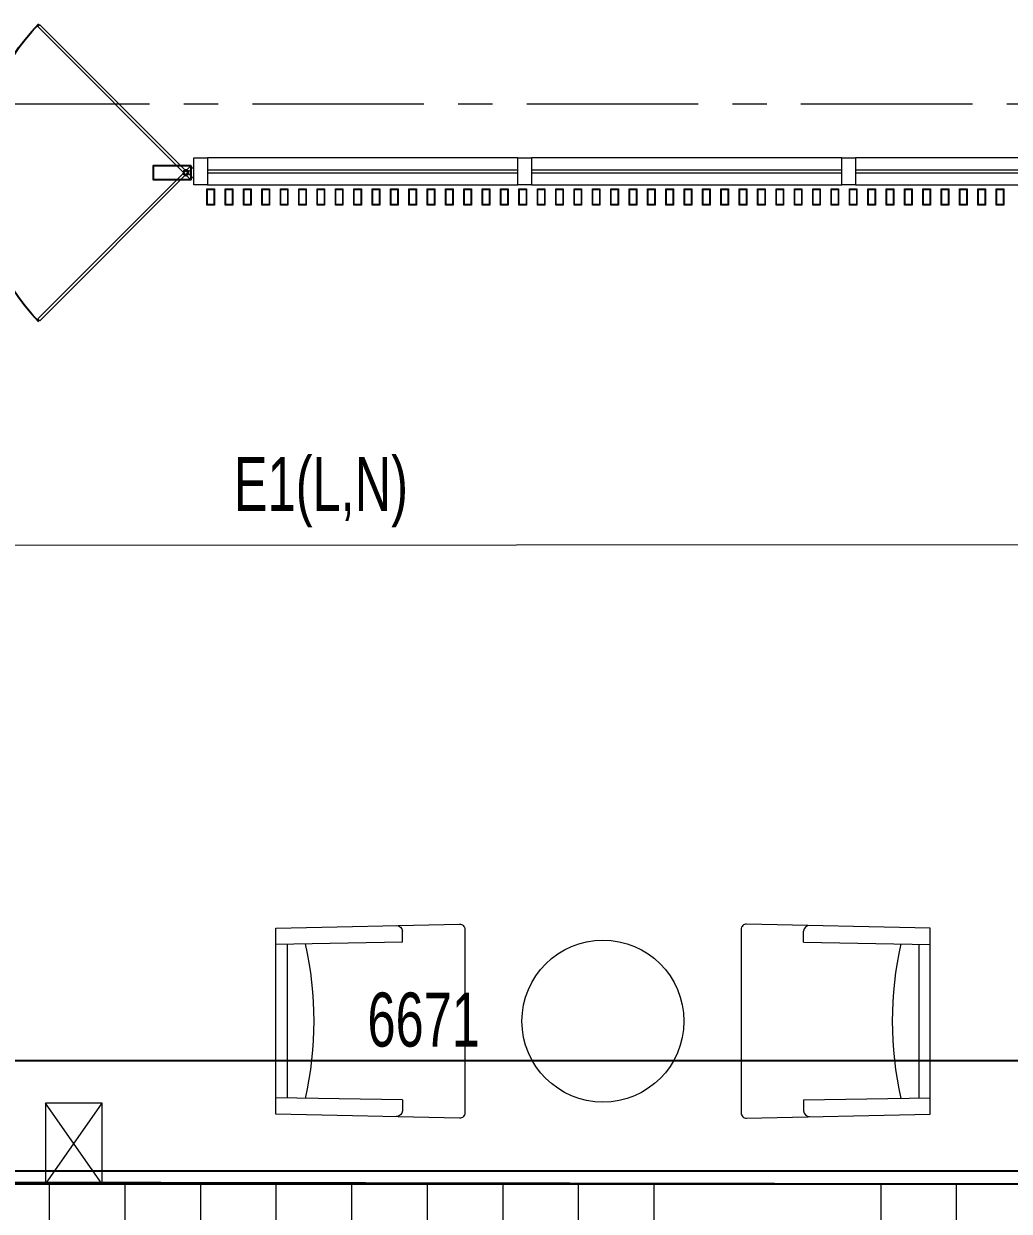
# Model space of a CAD drawing. Header units: millimetres. Extents: x -343543 to 400519, y -115663 to 104219.
# Drawn here: x -155624 to -151973, y -44100 to -39703 of the extents above; entities that cross this region are included whole.
import ezdxf
from ezdxf.xclip import XClip

# ---------------------------------------------------------------- set-up
doc = ezdxf.new("R2010")
doc.units = ezdxf.units.MM
doc.header["$XCLIPFRAME"] = 0
doc.linetypes.add('XREF MAT BANG TUONG XAY$0$CENTER', pattern=[50.800000000000004, 31.75, -6.35, 6.35, -6.35])
doc.layers.get('0').update_dxf_attribs({"color": 231, "lineweight": 0})
doc.layers.get('DefPoints').update_dxf_attribs({"color": 191})
for name, color, linetype, lineweight in [('A-PATT', 252, 'Continuous', 9), ('A-SYMBOLS', 10, 'Continuous', 13), ('kata_dim', 231, 'Continuous', 0), ('SME-E-COND-LTG', 51, 'Continuous', 18), ('SME-E-LTG-TEXT', 53, 'Continuous', 18), ('XREF MAT BANG TUONG XAY$0$$0$A-FINE', 8, 'Continuous', 25), ('XREF MAT BANG TUONG XAY$0$01.Xref _MB T1$0$A-WALL-INT', 8, 'Continuous', 9), ('XREF MAT BANG TUONG XAY$0$01.Xref _MB T2-Mai$0$$0$A-DOOR', 8, 'Continuous', 9), ('XREF MAT BANG TUONG XAY$0$01.Xref _MB T2-Mai$0$A-FURN', 8, 'Continuous', 5), ('XREF MAT BANG TUONG XAY$0$01.Xref _MB T2-Mai$0$A-PATT', 8, 'Continuous', 9), ('XREF MAT BANG TUONG XAY$0$01.Xref _MB T2-Mai$0$A-SYMBOLS', 8, 'Continuous', 13), ('XREF MAT BANG TUONG XAY$0$A-GRID', 8, 'XREF MAT BANG TUONG XAY$0$CENTER', 15), ('XREF MAT BANG TUONG XAY$0$xref_IKIGAI_Cot$0$A-FNSH', 8, 'Continuous', 9)]:
    doc.layers.add(name, color=color, linetype=linetype, lineweight=lineweight)
doc.layers.add('XREF MAT BANG TUONG XAY$0$A-FURN', color=8, linetype='Continuous')
doc.styles.add('SM-DIMTEXT', font='SME.shx', dxfattribs={"width": 0.7})
doc.styles.add('SME-TEXT', font='sme.shx', dxfattribs={"width": 0.7})
doc.dimstyles.new('SDIM-100', dxfattribs={"dimscale": 100, "dimtxt": 2, "dimasz": 0.6, "dimexe": 0.6, "dimexo": 0.2, "dimgap": 0.5, "dimtad": 1, "dimdec": 0, "dimzin": 12, "dimtxsty": 'SM-DIMTEXT', "dimblk": 'ARCHTICK', "dimblk1": 'ARCHTICK', "dimblk2": 'ARCHTICK', "dimcen": 0.12, "dimdle": 0.6, "dimclrd": 7, "dimclre": 8, "dimadec": 0, "dimazin": 3, "dimtfac": 2, "dimtix": 1, "dimtmove": 1, "dimatfit": 3, "dimfxl": 1, "dimtzin": 0, "dimarcsym": 1})

# ---------------------------------------------------------------- blocks, each defined once
blk = doc.blocks.new('XREF MAT BANG TUONG XAY$0$xref_IKIGAI_Cot')
at = {"layer": 'XREF MAT BANG TUONG XAY$0$A-GRID', "color": 8, "ltscale": 20}
for points in [[(-2907.525181142613, -40000), (42750.0013740146, -40000)], [(-2907.525181142613, -44000), (42750.0013740146, -44000)]]:
    blk.add_lwpolyline(points, dxfattribs=at)
at = {"layer": 'XREF MAT BANG TUONG XAY$0$xref_IKIGAI_Cot$0$A-FNSH', "color": 8}
for p, q in [((25790.00130323332, -43999.99944584561), (26000.00130323332, -43699.99944584561)), ((26000.00130323332, -43999.99944584561), (25790.00130323332, -43699.99944584561))]:
    blk.add_line(p, q, dxfattribs=at)
blk.add_lwpolyline([(25790.00130323332, -43999.99944584561), (26000.00130323332, -43999.99944584561), (26000.00130323332, -43699.99944584561), (25790.00130323332, -43699.99944584561)], close=True, dxfattribs=at)
blk = doc.blocks.new('XREF MAT BANG TUONG XAY$0$01.Xref _MB T2-Mai$0$thang bo T2')
at = {"layer": 'XREF MAT BANG TUONG XAY$0$01.Xref _MB T2-Mai$0$A-PATT'}
h = blk.add_hatch(color=8, dxfattribs=at)
h.dxf.hatch_style = 1
edge = h.paths.add_edge_path()
edge.add_arc((5250.000002260291, -400.000552014295), 50, 0, 360)
at = {"layer": 'XREF MAT BANG TUONG XAY$0$01.Xref _MB T2-Mai$0$A-FURN', "color": 8}
for p, q in [((1049.999617617141, 1219.999926021075), (-50.00000306394941, 1219.999926021075)), ((-50.00000306394941, 1219.999926021075), (-50.00000100457692, 400)), ((-3.063949407078326e-06, 1219.999458736696), (2.385859261266887e-06, -950.0005645014826)), ((1050.000002260364, 1219.999499695878), (1050.000002260364, 99.9994996958776)), ((1050.000002260364, 939.9994996958776), (-2.360669896006584e-06, 939.9994996958776)), ((1050.000002260364, 659.9994996958776), (2.260363544337451e-06, 659.9994996958776)), ((1050.000002260364, 379.9994996958776), (2.260363544337451e-06, 379.9994996958776)), ((1050.000002260364, 99.9994996958776), (2.260363544337451e-06, 99.9994996958776)), ((-50.00000000001455, 0), (-49.99999761414074, -950.0005645014826))]:
    blk.add_line(p, q, dxfattribs=at)
at = {"layer": 'XREF MAT BANG TUONG XAY$0$01.Xref _MB T2-Mai$0$A-FURN', "color": 8, "elevation": -3.92686548939536e-10}
for points in [[(1050.000002260291, -900.000552014295), (1050.000002260291, 99.99944798570505)], [(5250.000002260291, -900.000552014295), (5250.000002260291, 99.99944798570505), (1050.000002260291, 99.99944798570505)], [(1330.000002260291, -900.000552014295), (1330.000002260291, 99.99944798570505)], [(1610.000002260291, -900.000552014295), (1610.000002260291, 99.99944798570505)], [(1890.000002260291, -900.000552014295), (1890.000002260291, 99.99944798570505)], [(2170.000002260291, -900.000552014295), (2170.000002260291, 99.99944798570505)], [(3010.000002260291, -900.000552014295), (3010.000002260291, 99.99944798570505)], [(3290.000002260291, -900.000552014295), (3290.000002260291, 99.99944798570505)], [(3570.000002260291, -900.000552014295), (3570.000002260291, 99.99944798570505)], [(3850.000002260291, -900.000552014295), (3850.000002260291, 99.99944798570505)], [(4130.000002260291, -900.000552014295), (4130.000002260291, 99.99944798570505)], [(4410.000002260291, -900.000552014295), (4410.000002260291, 99.99944798570505)], [(4690.000002260291, -900.000552014295), (4690.000002260291, 99.99944798570505)], [(4970.000002260291, -900.000552014295), (4970.000002260291, 99.99944798570505)], [(-189.9923835808149, -950.0005646178179), (5475.322991767171, -950.0005611489105), (5475.322991767171, -900.0005511711861), (2.26029078476131e-06, -900.0005545237727)]]:
    blk.add_lwpolyline(points, dxfattribs=at)
at = {"layer": 'XREF MAT BANG TUONG XAY$0$01.Xref _MB T2-Mai$0$A-PATT', "color": 8, "ltscale": 500}
blk.add_circle((5250.000002260291, -400.000552014295), 50, dxfattribs=at)
at = {"layer": 'XREF MAT BANG TUONG XAY$0$01.Xref _MB T2-Mai$0$A-SYMBOLS', "color": 8, "ltscale": 500}
for points, elevation in [([(-2.360669896006584e-06, 939.9994996958776), (525.000002260349, 1219.999926021075), (1050.000002260364, 939.9994996958776)], -2.188071040305039e-10), ([(5250.000002260291, -400.000552014295), (525.000002260349, -400.000552014295), (525.000002260349, 1219.999926021075)], -3.92686548939536e-10)]:
    blk.add_lwpolyline(points, dxfattribs=dict(at, elevation=elevation))
blk = doc.blocks.new('XREF MAT BANG TUONG XAY$0$nnrgnbnnrg')
at = {"layer": 'XREF MAT BANG TUONG XAY$0$01.Xref _MB T2-Mai$0$$0$A-DOOR', "color": 8}
for points in [[(-780.5763266075519, -162.6776693574939), (-214.8909016583202, 403.0077555917451), (-207.8198338464572, 395.936687779882), (-773.5052587956889, -169.7487371693569)], [(808.9211480755039, -162.6776693574939), (243.2357231262722, 403.0077555917451), (236.1646553144092, 395.936687779882), (801.8500802636408, -169.7487371693569)], [(-5635.827589266024, -189.999999827829), (-5585.827589266024, -189.999999827829), (-5585.827589266024, -89.99999982782901), (-5635.827589266024, -89.99999982782901)], [(-5585.827589266024, -89.99999982782901), (-4435.827589266024, -89.99999982782901), (-4435.827589266024, -189.999999827829), (-5585.827589266024, -189.999999827829)], [(-4435.827589266024, -189.999999827829), (-4385.827589266024, -189.999999827829), (-4385.827589266024, -89.99999982782901), (-4435.827589266024, -89.99999982782901)], [(-4385.827589266024, -89.99999982782901), (-3235.827589266024, -89.99999982782901), (-3235.827589266024, -189.999999827829), (-4385.827589266024, -189.999999827829)], [(-3235.827589266024, -189.999999827829), (-3185.827589266024, -189.999999827829), (-3185.827589266024, -89.99999982782901), (-3235.827589266024, -89.99999982782901)], [(-3185.827589266024, -89.99999982782901), (-2035.827589266024, -89.99999982782901), (-2035.827589266024, -189.999999827829), (-3185.827589266024, -189.999999827829)], [(-2035.827589266024, -189.999999827829), (-1985.827589266024, -189.999999827829), (-1985.827589266024, -89.99999982782901), (-2035.827589266024, -89.99999982782901)], [(-1985.827589266024, -89.99999982782901), (-835.827589266024, -89.99999982782901), (-835.827589266024, -189.999999827829), (-1985.827589266024, -189.999999827829)], [(-835.827589266024, -189.999999827829), (-785.827589266024, -189.999999827829), (-785.827589266024, -89.99999982782901), (-835.827589266024, -89.99999982782901)], [(-780.5763266075519, -127.3223302981642), (-214.8909016583202, -693.0077552474031), (-207.8198338464572, -685.9366874355401), (-773.5052587956889, -120.2512624863011)], [(808.9211480755039, -127.3223302981642), (243.2357231262722, -693.0077552474031), (236.1646553144092, -685.9366874355401), (801.8500802636408, -120.2512624863011)], [(814.172410733976, -189.9999997907798), (864.172410733976, -189.9999997907798), (864.172410733976, -89.99999979077984), (814.172410733976, -89.99999979077984)], [(864.172410733976, -89.99999979077984), (1584.172457368062, -89.99999979077984), (1584.172457368062, -189.9999997907798), (864.172410733976, -189.9999997907798)], [(1584.172457368062, -189.9999997907798), (1634.172457368062, -189.9999997907798), (1634.172457368062, -89.99999979077984), (1584.172457368062, -89.99999979077984)], [(-5585.827589266024, -134.999999827829), (-4435.827589266024, -134.999999827829), (-4435.827589266024, -144.999999827829), (-5585.827589266024, -144.999999827829)], [(-4385.827589266024, -134.999999827829), (-3235.827589266024, -134.999999827829), (-3235.827589266024, -144.999999827829), (-4385.827589266024, -144.999999827829)], [(-3185.827589266024, -134.999999827829), (-2035.827589266024, -134.999999827829), (-2035.827589266024, -144.999999827829), (-3185.827589266024, -144.999999827829)], [(-1985.827589266024, -134.999999827829), (-835.827589266024, -134.999999827829), (-835.827589266024, -144.999999827829), (-1985.827589266024, -144.999999827829)], [(864.172410733976, -134.9999997907798), (1584.172457368062, -134.9999997907798), (1584.172457368062, -144.9999997907798), (864.172410733976, -144.9999997907798)]]:
    blk.add_lwpolyline(points, close=True, dxfattribs=at)
at = {"layer": 'XREF MAT BANG TUONG XAY$0$A-FURN', "color": 8}
for points in [[(-775.827589266024, -119.999999827829), (-635.2786926648332, -119.999999827829), (-635.2786926648332, -169.999999827829), (-775.827589266024, -169.999999827829)], [(804.1724107340269, -119.999999827829), (663.6235141328361, -119.999999827829), (663.6235141328361, -169.999999827829), (804.1724107340269, -169.999999827829)]]:
    blk.add_lwpolyline(points, close=True, dxfattribs=at)
blk.add_circle((-755.827589266024, -144.999999827829), 10, dxfattribs=at)
for centre, start, end in [((-785.827589266024, -149.999999827829), 0.3580939591255562, 44.09200853050424), ((814.172410733976, -149.999999827829), 135.9079914694958, 179.6419060408745), ((-785.827589266024, -139.999999827829), 315.9079914693507, 359.6419060408744), ((814.172410733976, -139.999999827829), 180.3580939591256, 224.0920085306493)]:
    blk.add_arc(centre, 800.0156248474151, start, end, dxfattribs=at)
blk = doc.blocks.new('XREF MAT BANG TUONG XAY$0$nnnbvnfg')
at = {"layer": 'XREF MAT BANG TUONG XAY$0$01.Xref _MB T1$0$A-WALL-INT', "color": 8}
for points in [[(-14, -30), (14, -30), (14, 30), (-14, 30)], [(-12, -28), (12, -28), (12, 28), (-12, 28)]]:
    blk.add_lwpolyline(points, close=True, dxfattribs=at)
blk = doc.blocks.new('XREF MAT BANG NOI THAT$0$YLD.Studio-05-90')
at = {"color": 8}
for p, q in [((-292.7676709034349, 231.4373048227299), (-284.2500000005966, 700.0000000000382)), ((291.5726442315936, 231.437304822728), (284.2499999982392, 700.0000000000382)), ((-285.0025550453429, 658.6014505538606), (284.8969717962245, 658.6014505539388)), ((-292.7676709034349, 231.4373048227299), (-333.3883163634309, 231.4373048227335)), ((291.5726442315936, 231.437304822728), (332.1932896915896, 231.4373048227335))]:
    blk.add_line(p, q, dxfattribs=at)
blk.add_lwpolyline([(-339.5449381405415, -4.18367562815547e-11), (339.5449381405415, 4.18367562815547e-11, 0.420818003117986), (359.539877561896, 20.44988613707392), (344.2499999982392, 700.0000000000382), (-344.2500000005966, 700.0000000000382), (-359.5398775619033, 20.44988613692112, 0.4208180031170397)], format="xyb", close=True, dxfattribs=at)
for centre, radius, start, end in [((4.981848178431392e-08, 1879.560413497307), 1319.560413497308, 257.4724811155225, 282.5152439754241), ((-332.2383140208913, 253.4605851472861), 22.05328505329116, 178.8252031633398, 267.0108680297234), ((331.0432873490499, 253.4605851472861), 22.05328505329116, 272.9891319702766, 1.174796836660204)]:
    blk.add_arc(centre, radius, start, end, dxfattribs=at)
blk = doc.blocks.new('XREF MAT BANG NOI THAT')
at = {"color": 8}
blk.add_circle((27855.04982181684, -43396.10716860139), 300, dxfattribs=at)
at = {"color": 8, "xscale": -1.000000000000001, "rotation": 90}
blk.add_blockref('XREF MAT BANG NOI THAT$0$YLD.Studio-05-90', (27343.51114817847, -43396.10716860138), dxfattribs=at)
at = {"color": 8, "rotation": 270}
blk.add_blockref('XREF MAT BANG NOI THAT$0$YLD.Studio-05-90', (28366.5884954552, -43396.10716860138), dxfattribs=at)
blk = doc.blocks.new('01.Xref _MB T1')
at = {"layer": 'XREF MAT BANG TUONG XAY$0$$0$A-FINE', "color": 8, "elevation": -2.932210918976478e-10}
blk.add_lwpolyline([(23943.99202252619, -43990.3656428094), (30004.99213964556, -44000.00001075099), (30004.99252102384, -42880.00007611902), (31104.99054271558, -42880.00007611902), (31104.99213968323, -43685.00003011007)], dxfattribs=at)
at = {"layer": 'XREF MAT BANG TUONG XAY$0$A-FURN', "color": 8, "elevation": -2.932210918976478e-10}
blk.add_lwpolyline([(23934.99202252619, -43950.00055415439), (30004.99213638069, -43950.00055415439), (30004.99213638069, -44000.00055415439), (23943.99202252619, -44000.00055415439), (23943.99202252619, -43950.00055415439)], dxfattribs=at)
at = {"color": 8}
ref = blk.add_blockref('XREF MAT BANG TUONG XAY$0$xref_IKIGAI_Cot', (-0.009273172880057245, -1.07509913505055e-05), dxfattribs=at)
XClip(ref).set_block_clipping_path([(-5181.149416777484, -58156.12518449636), (44638.32758750307, -24933.26505126614)])
at = {"layer": 'XREF MAT BANG TUONG XAY$0$01.Xref _MB T2-Mai$0$A-SYMBOLS', "color": 8, "xscale": -1}
blk.add_blockref('XREF MAT BANG TUONG XAY$0$01.Xref _MB T2-Mai$0$thang bo T2', (31054.99213864098, -44100.0000021401), dxfattribs=at)
at = {"layer": 'XREF MAT BANG TUONG XAY$0$A-FURN', "color": 8, "xscale": -1}
for name, p in [('XREF MAT BANG TUONG XAY$0$nnrgnbnnrg', (25554.16453912034, -40110.00001078803)), ('XREF MAT BANG TUONG XAY$0$nnnbvnfg', (26401.97180254187, -40345.00001057881)), ('XREF MAT BANG TUONG XAY$0$nnnbvnfg', (26469.97180254187, -40345.00001057881)), ('XREF MAT BANG TUONG XAY$0$nnnbvnfg', (26537.97180254187, -40345.00001057881)), ('XREF MAT BANG TUONG XAY$0$nnnbvnfg', (26605.97180254187, -40345.00001057881)), ('XREF MAT BANG TUONG XAY$0$nnnbvnfg', (26673.97180254187, -40345.00001057881)), ('XREF MAT BANG TUONG XAY$0$nnnbvnfg', (26741.97180254187, -40345.00001057881)), ('XREF MAT BANG TUONG XAY$0$nnnbvnfg', (26809.97180254187, -40345.00001057881)), ('XREF MAT BANG TUONG XAY$0$nnnbvnfg', (26877.97180254187, -40345.00001057881)), ('XREF MAT BANG TUONG XAY$0$nnnbvnfg', (26945.97180254187, -40345.00001057881)), ('XREF MAT BANG TUONG XAY$0$nnnbvnfg', (27013.97180254187, -40345.00001057881)), ('XREF MAT BANG TUONG XAY$0$nnnbvnfg', (27081.97180254187, -40345.00001057881)), ('XREF MAT BANG TUONG XAY$0$nnnbvnfg', (27149.97180254187, -40345.00001057881)), ('XREF MAT BANG TUONG XAY$0$nnnbvnfg', (27217.97180254187, -40345.00001057881)), ('XREF MAT BANG TUONG XAY$0$nnnbvnfg', (27285.97180254187, -40345.00001057881)), ('XREF MAT BANG TUONG XAY$0$nnnbvnfg', (27353.97180254187, -40345.00001057881)), ('XREF MAT BANG TUONG XAY$0$nnnbvnfg', (27421.97180254187, -40345.00001057881)), ('XREF MAT BANG TUONG XAY$0$nnnbvnfg', (27489.97180254187, -40345.00001057881)), ('XREF MAT BANG TUONG XAY$0$nnnbvnfg', (27557.97180254187, -40345.00001057881)), ('XREF MAT BANG TUONG XAY$0$nnnbvnfg', (27625.97180254187, -40345.00001057881)), ('XREF MAT BANG TUONG XAY$0$nnnbvnfg', (27693.97180254187, -40345.00001057881)), ('XREF MAT BANG TUONG XAY$0$nnnbvnfg', (27761.97180254187, -40345.00001057881)), ('XREF MAT BANG TUONG XAY$0$nnnbvnfg', (27829.97180254187, -40345.00001057881)), ('XREF MAT BANG TUONG XAY$0$nnnbvnfg', (27897.97180254187, -40345.00001057881)), ('XREF MAT BANG TUONG XAY$0$nnnbvnfg', (27965.97180254187, -40345.00001057881)), ('XREF MAT BANG TUONG XAY$0$nnnbvnfg', (28033.97180254187, -40345.00001057881)), ('XREF MAT BANG TUONG XAY$0$nnnbvnfg', (28101.97180254187, -40345.00001057881)), ('XREF MAT BANG TUONG XAY$0$nnnbvnfg', (28169.97180254187, -40345.00001057881)), ('XREF MAT BANG TUONG XAY$0$nnnbvnfg', (28237.97180254187, -40345.00001057881)), ('XREF MAT BANG TUONG XAY$0$nnnbvnfg', (28305.97180254187, -40345.00001057881)), ('XREF MAT BANG TUONG XAY$0$nnnbvnfg', (28373.97180254187, -40345.00001057881)), ('XREF MAT BANG TUONG XAY$0$nnnbvnfg', (28441.97180254187, -40345.00001057881)), ('XREF MAT BANG TUONG XAY$0$nnnbvnfg', (28509.97180254187, -40345.00001057881)), ('XREF MAT BANG TUONG XAY$0$nnnbvnfg', (28577.97180254187, -40345.00001057881)), ('XREF MAT BANG TUONG XAY$0$nnnbvnfg', (28645.97180254187, -40345.00001057881)), ('XREF MAT BANG TUONG XAY$0$nnnbvnfg', (28713.97180254187, -40345.00001057881)), ('XREF MAT BANG TUONG XAY$0$nnnbvnfg', (28781.97180254187, -40345.00001057881)), ('XREF MAT BANG TUONG XAY$0$nnnbvnfg', (28849.97180254187, -40345.00001057881)), ('XREF MAT BANG TUONG XAY$0$nnnbvnfg', (28917.97180254187, -40345.00001057881)), ('XREF MAT BANG TUONG XAY$0$nnnbvnfg', (28985.97180254187, -40345.00001057881)), ('XREF MAT BANG TUONG XAY$0$nnnbvnfg', (29053.97180254187, -40345.00001057881)), ('XREF MAT BANG TUONG XAY$0$nnnbvnfg', (29121.97180254187, -40345.00001057881)), ('XREF MAT BANG TUONG XAY$0$nnnbvnfg', (29189.97180254187, -40345.00001057881)), ('XREF MAT BANG TUONG XAY$0$nnnbvnfg', (29257.97180254187, -40345.00001057881)), ('XREF MAT BANG TUONG XAY$0$nnnbvnfg', (29325.97180254187, -40345.00001057881))]:
    blk.add_blockref(name, p, dxfattribs=at)
at = {"layer": 'A-PATT', "color": 8}
blk.add_blockref('XREF MAT BANG NOI THAT', (0, 0), dxfattribs=at)
blk = doc.blocks.new('_ArchTick')
at = {"color": 0, "linetype": 'ByBlock', "const_width": 0.15}
blk.add_lwpolyline([(-0.5, -0.5), (0.5, 0.5)], dxfattribs=at)
blk = doc.blocks.new('*D369')
at = {"layer": 'DefPoints', "color": 0, "linetype": 'Continuous', "ltscale": 1000, "transparency": 16777216}
for p in [(-157477.7965061441, -41635.55391922593), (-150806.5623350983, -42313.95976979568), (-150806.5623350983, -43541.75481262876)]:
    blk.add_point(p, dxfattribs=at)
at = {"layer": 'kata_dim', "color": 8, "linetype": 'Continuous', "lineweight": -2, "ltscale": 1000, "transparency": 16777216}
for p, q in [((-157477.7965061441, -41655.55391922593), (-157477.7965061441, -43601.75481262876)), ((-150806.5623350983, -42333.95976979568), (-150806.5623350983, -43601.75481262876))]:
    blk.add_line(p, q, dxfattribs=at)
at = {"layer": 'kata_dim', "color": 7, "linetype": 'Continuous', "lineweight": -2, "ltscale": 1000, "transparency": 16777216}
blk.add_line((-157537.7965061441, -43541.75481262876), (-150746.5623350983, -43541.75481262876), dxfattribs=at)
at = {"layer": 'kata_dim', "color": 7, "linetype": 'Continuous', "lineweight": -2, "ltscale": 1000, "transparency": 16777216, "xscale": 60, "yscale": 60, "zscale": 60, "rotation": 180}
blk.add_blockref('_ArchTick', (-157477.7965061441, -43541.75481262876), dxfattribs=at)
at = {"layer": 'kata_dim', "color": 7, "linetype": 'Continuous', "lineweight": -2, "ltscale": 1000, "transparency": 16777216, "xscale": 60, "yscale": 60, "zscale": 60}
blk.add_blockref('_ArchTick', (-150806.5623350983, -43541.75481262876), dxfattribs=at)
at = {"layer": 'kata_dim', "color": 0, "linetype": 'Continuous', "ltscale": 1000, "transparency": 16777216, "insert": (-154142.1794206212, -43391.75481262876), "char_height": 200, "attachment_point": 5, "style": 'SM-DIMTEXT'}
blk.add_mtext('6671', dxfattribs=at)

msp = doc.modelspace()

# ---------------------------------------------------------------- block references
at = {"layer": 'A-SYMBOLS'}
msp.add_blockref('01.Xref _MB T1', (-181333.0754867629, 2.91038304567337e-11), dxfattribs=at)

# ---------------------------------------------------------------- next in the draw order: linework, layer by layer
at = {"layer": 'SME-E-COND-LTG', "color": 1, "linetype": 'Continuous', "ltscale": 1000}
msp.add_line((-171860.1713981302, -41646.87478475873), (-150806.5623350983, -41630.3026479402), dxfattribs=at)

# ---------------------------------------------------------------- next in the draw order: texts
at = {"layer": 'SME-E-LTG-TEXT', "style": 'SME-TEXT', "width": 0.7}
msp.add_text('E1(L,N)', height=200, dxfattribs=at).set_placement((-154845.1473790041, -41507.22484107278))

# ---------------------------------------------------------------- next in the draw order: dimensions: what is measured, and where the dimension line sits
at = {"layer": 'kata_dim', "linetype": 'Continuous', "ltscale": 1000}
dim = msp.add_linear_dim(base=(-150806.5623350983, -43541.75481262876), p1=(-157477.7965061441, -41635.55391922593), p2=(-150806.5623350983, -42313.95976979568), dimstyle='SDIM-100', dxfattribs=at)
dim.commit()
dim.dimension.update_dxf_attribs({"geometry": '*D369', "text_midpoint": (-154142.1794206212, -43391.75481262876)})

doc.saveas('drawing.dxf')
